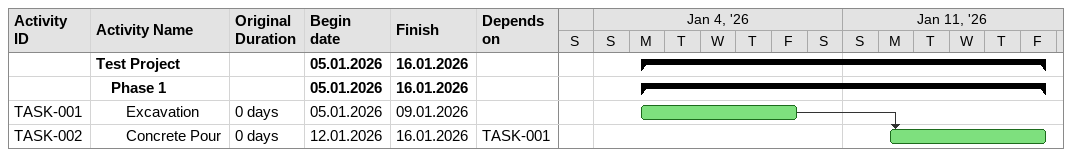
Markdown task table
| ID | Level | Task | Original duration | Start | Finish | Predecessors |
|---|---|---|---|---|---|---|
|  | 1 | **Test Project** |  | 2026-01-05 | 2026-01-16 |  |
|  | 2 | **Phase 1** |  | 2026-01-05 | 2026-01-16 |  |
| TASK-001 | 3 | Excavation | 0d | 2026-01-05 | 2026-01-09 |  |
| TASK-002 | 3 | Concrete Pour | 0d | 2026-01-12 | 2026-01-16 | TASK-001 |
